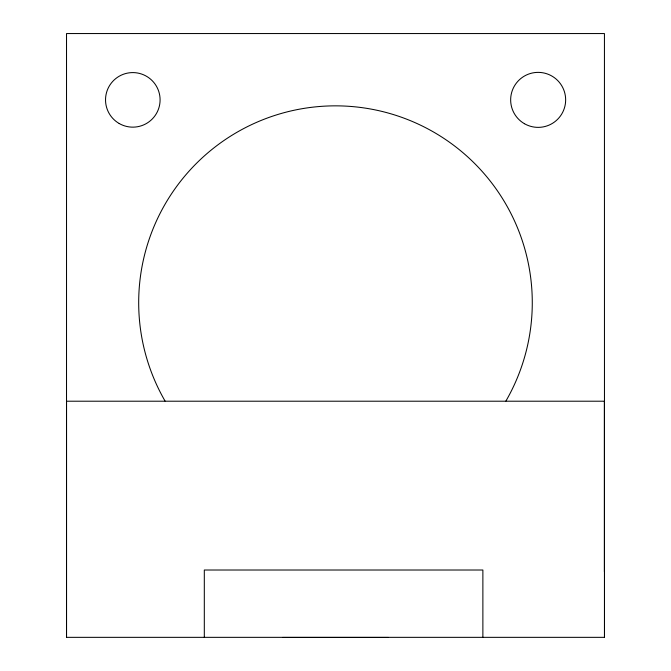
<?xml version="1.0" encoding="UTF-8"?>
<svg xmlns="http://www.w3.org/2000/svg" width="671" height="671" viewBox="0 0 671 671"><rect width="100%" height="100%" fill="white"/><g stroke="black" fill="none" stroke-linecap="round" stroke-linejoin="round"><path stroke-width="1.01" d="M66.521 637.341L66.53 33.55L604.437 33.558L604.479 637.341L604.479 401.208L66.53 401.208L66.53 637.341L604.462 637.341M604.403 571.726L604.403 401.208M282.55 637.45L388.45 637.45M482.877 637.341L482.877 570.014L204.311 570.014L204.311 637.341M165.058 401.04A196.788 196.788 0 0 1 335.483 105.85A196.788 196.788 0 0 1 505.909 401.04M119.17 123.498A27.285 27.285 0 0 0 160.092 99.87A27.285 27.285 0 0 0 119.17 76.242A27.285 27.285 0 0 0 119.17 123.498M524.403 123.69A27.503 27.503 0 0 0 565.653 99.87A27.503 27.503 0 0 0 524.403 76.058A27.503 27.503 0 0 0 524.403 123.69"/></g></svg>
